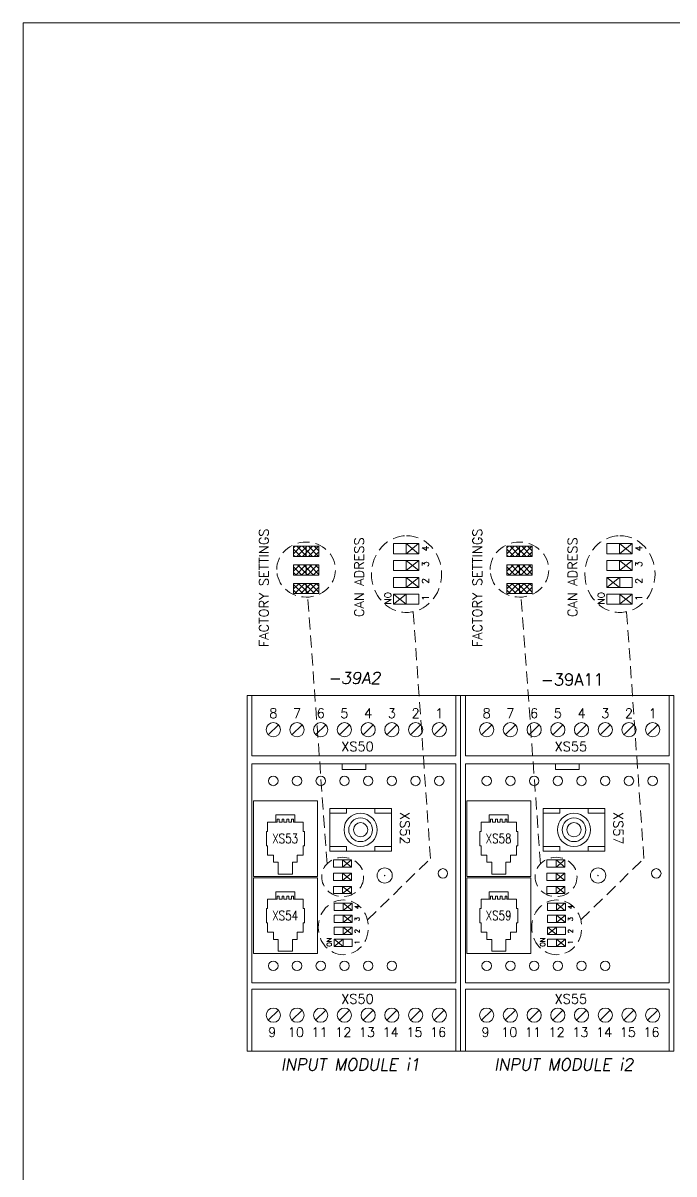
# Model space of a CAD drawing. Extents: x -2993 to 3661, y -4147 to -1441.
# Drawn here: x 1775.9 to 1913.2, y -3467.9 to -3225.1 of the extents above; entities that cross this region are included whole.
import ezdxf
from ezdxf.enums import TextEntityAlignment as Align

# ---------------------------------------------------------------- set-up
doc = ezdxf.new("R2010")
doc.units = 0
doc.header["$LTSCALE"] = 0.1
doc.header["$MEASUREMENT"] = 0
doc.linetypes.add('DASHED', pattern=[19.05, 12.7, -6.35])
doc.layers.get('0').update_dxf_attribs({"linetype": 'CONTINUOUS'})
doc.layers.add('DIM', color=5, linetype='CONTINUOUS')
doc.styles.get("Standard").update_dxf_attribs({"font": 'simplex.shx'})

msp = doc.modelspace()

# ---------------------------------------------------------------- linework, layer by layer
at = {"linetype": 'Continuous', "lineweight": 13}
for p, q in [((1832.99, -3335.48), (1838.32, -3335.48)), ((1832.99, -3337.62), (1832.99, -3335.48)), ((1835.62, -3337.62), (1835.62, -3335.48)), ((1838.32, -3335.48), (1838.32, -3337.62)), ((1854.06, -3334.91), (1859.4, -3334.91)), ((1854.06, -3337.05), (1854.06, -3334.91)), ((1856.7, -3337.05), (1856.7, -3334.91)), ((1859.4, -3334.91), (1859.4, -3337.05)), ((1877.99, -3335.48), (1883.32, -3335.48)), ((1877.99, -3337.62), (1877.99, -3335.48)), ((1880.62, -3337.62), (1880.62, -3335.48)), ((1883.32, -3335.48), (1883.32, -3337.62)), ((1899.06, -3334.91), (1904.4, -3334.91)), ((1899.06, -3337.05), (1899.06, -3334.91)), ((1901.7, -3337.05), (1901.7, -3334.91)), ((1904.4, -3334.91), (1904.4, -3337.05)), ((1838.32, -3337.62), (1832.99, -3337.62)), ((1859.4, -3337.05), (1854.06, -3337.05)), ((1883.32, -3337.62), (1877.99, -3337.62)), ((1904.4, -3337.05), (1899.06, -3337.05)), ((1832.99, -3339.4), (1838.32, -3339.4)), ((1832.99, -3341.53), (1832.99, -3339.4)), ((1835.62, -3341.53), (1835.62, -3339.4)), ((1838.32, -3339.4), (1838.32, -3341.53)), ((1854.06, -3338.47), (1859.4, -3338.47)), ((1854.06, -3340.6), (1854.06, -3338.47)), ((1856.7, -3340.6), (1856.7, -3338.47)), ((1859.4, -3338.47), (1859.4, -3340.6)), ((1877.99, -3339.4), (1883.32, -3339.4)), ((1877.99, -3341.53), (1877.99, -3339.4)), ((1880.62, -3341.53), (1880.62, -3339.4)), ((1883.32, -3339.4), (1883.32, -3341.53)), ((1899.06, -3338.47), (1904.4, -3338.47)), ((1899.06, -3340.6), (1899.06, -3338.47)), ((1901.7, -3340.6), (1901.7, -3338.47)), ((1904.4, -3338.47), (1904.4, -3340.6)), ((1838.32, -3341.53), (1832.99, -3341.53)), ((1859.4, -3340.6), (1854.06, -3340.6)), ((1859.4, -3342.02), (1854.06, -3342.02)), ((1854.06, -3342.02), (1854.06, -3344.16)), ((1856.76, -3344.16), (1856.76, -3342.02)), ((1859.4, -3344.16), (1859.4, -3342.02)), ((1883.32, -3341.53), (1877.99, -3341.53)), ((1904.4, -3340.6), (1899.06, -3340.6)), ((1904.4, -3342.02), (1899.06, -3342.02)), ((1899.06, -3342.02), (1899.06, -3344.16)), ((1901.76, -3344.16), (1901.76, -3342.02)), ((1904.4, -3344.16), (1904.4, -3342.02)), ((1832.99, -3343.31), (1838.32, -3343.31)), ((1832.99, -3345.44), (1832.99, -3343.31)), ((1835.62, -3345.44), (1835.62, -3343.31)), ((1838.32, -3343.31), (1838.32, -3345.44)), ((1854.06, -3344.16), (1859.4, -3344.16)), ((1877.99, -3343.31), (1883.32, -3343.31)), ((1877.99, -3345.44), (1877.99, -3343.31)), ((1880.62, -3345.44), (1880.62, -3343.31)), ((1883.32, -3343.31), (1883.32, -3345.44)), ((1899.06, -3344.16), (1904.4, -3344.16)), ((1838.32, -3345.44), (1832.99, -3345.44)), ((1859.4, -3345.58), (1854.06, -3345.58)), ((1854.06, -3345.58), (1854.06, -3347.71)), ((1856.76, -3347.71), (1856.76, -3345.58)), ((1859.4, -3347.71), (1859.4, -3345.58)), ((1883.32, -3345.44), (1877.99, -3345.44)), ((1904.4, -3345.58), (1899.06, -3345.58)), ((1899.06, -3345.58), (1899.06, -3347.71)), ((1901.76, -3347.71), (1901.76, -3345.58)), ((1904.4, -3347.71), (1904.4, -3345.58)), ((1854.06, -3347.71), (1859.4, -3347.71)), ((1899.06, -3347.71), (1904.4, -3347.71)), ((1829.53, -3393.05), (1829.94, -3393.05)), ((1829.53, -3393.63), (1829.53, -3393.05)), ((1829.94, -3393.05), (1829.94, -3393.63)), ((1829.94, -3393.63), (1830.55, -3393.63)), ((1830.55, -3393.05), (1830.96, -3393.05)), ((1830.55, -3393.63), (1830.55, -3393.05)), ((1830.96, -3393.05), (1830.96, -3393.63)), ((1830.96, -3393.63), (1831.57, -3393.63)), ((1831.57, -3393.63), (1831.57, -3393.05)), ((1831.57, -3393.05), (1831.97, -3393.05)), ((1831.97, -3393.05), (1831.97, -3393.63)), ((1831.97, -3393.63), (1832.58, -3393.63)), ((1832.58, -3393.05), (1832.99, -3393.05)), ((1832.58, -3393.63), (1832.58, -3393.05)), ((1832.99, -3393.05), (1832.99, -3393.63)), ((1874.53, -3393.05), (1874.94, -3393.05)), ((1874.53, -3393.63), (1874.53, -3393.05)), ((1874.94, -3393.05), (1874.94, -3393.63)), ((1874.94, -3393.63), (1875.55, -3393.63)), ((1875.55, -3393.05), (1875.96, -3393.05)), ((1875.55, -3393.63), (1875.55, -3393.05)), ((1875.96, -3393.05), (1875.96, -3393.63)), ((1875.96, -3393.63), (1876.57, -3393.63)), ((1876.57, -3393.63), (1876.57, -3393.05)), ((1876.57, -3393.05), (1876.97, -3393.05)), ((1876.97, -3393.05), (1876.97, -3393.63)), ((1876.97, -3393.63), (1877.58, -3393.63)), ((1877.58, -3393.05), (1877.99, -3393.05)), ((1877.58, -3393.63), (1877.58, -3393.05)), ((1877.99, -3393.05), (1877.99, -3393.63)), ((1841.41, -3403.13), (1841.41, -3401.61)), ((1841.41, -3401.61), (1845.22, -3401.61)), ((1845.22, -3403.13), (1841.41, -3403.13)), ((1843.33, -3401.61), (1843.33, -3403.13)), ((1845.22, -3401.61), (1845.22, -3403.13)), ((1886.41, -3403.13), (1886.41, -3401.61)), ((1886.41, -3401.61), (1890.22, -3401.61)), ((1890.22, -3403.13), (1886.41, -3403.13)), ((1888.33, -3401.61), (1888.33, -3403.13)), ((1890.22, -3401.61), (1890.22, -3403.13)), ((1841.41, -3405.93), (1841.41, -3404.4)), ((1841.41, -3404.4), (1845.22, -3404.4)), ((1843.33, -3404.4), (1843.33, -3405.93)), ((1845.22, -3404.4), (1845.22, -3405.93)), ((1886.41, -3405.93), (1886.41, -3404.4)), ((1886.41, -3404.4), (1890.22, -3404.4)), ((1888.33, -3404.4), (1888.33, -3405.93)), ((1890.22, -3404.4), (1890.22, -3405.93)), ((1845.22, -3405.93), (1841.41, -3405.93)), ((1841.41, -3408.72), (1841.41, -3407.2)), ((1841.41, -3407.2), (1845.22, -3407.2)), ((1843.33, -3407.2), (1843.33, -3408.72)), ((1845.22, -3407.2), (1845.22, -3408.72)), ((1890.22, -3405.93), (1886.41, -3405.93)), ((1886.41, -3408.72), (1886.41, -3407.2)), ((1886.41, -3407.2), (1890.22, -3407.2)), ((1888.33, -3407.2), (1888.33, -3408.72)), ((1890.22, -3407.2), (1890.22, -3408.72)), ((1829.53, -3409.88), (1829.53, -3409.3)), ((1829.53, -3409.3), (1829.94, -3409.3)), ((1829.94, -3409.3), (1829.94, -3409.88)), ((1829.94, -3409.88), (1830.55, -3409.88)), ((1830.55, -3409.3), (1830.96, -3409.3)), ((1830.55, -3409.88), (1830.55, -3409.3)), ((1830.96, -3409.3), (1830.96, -3409.88)), ((1830.96, -3409.88), (1831.57, -3409.88)), ((1831.57, -3409.88), (1831.57, -3409.3)), ((1831.57, -3409.3), (1831.97, -3409.3)), ((1831.97, -3409.3), (1831.97, -3409.88)), ((1831.97, -3409.88), (1832.58, -3409.88)), ((1832.58, -3409.88), (1832.58, -3409.3)), ((1832.58, -3409.3), (1832.99, -3409.3)), ((1832.99, -3409.3), (1832.99, -3409.88)), ((1845.22, -3408.72), (1841.41, -3408.72)), ((1874.53, -3409.88), (1874.53, -3409.3)), ((1874.53, -3409.3), (1874.94, -3409.3)), ((1874.94, -3409.3), (1874.94, -3409.88)), ((1874.94, -3409.88), (1875.55, -3409.88)), ((1875.55, -3409.3), (1875.96, -3409.3)), ((1875.55, -3409.88), (1875.55, -3409.3)), ((1875.96, -3409.3), (1875.96, -3409.88)), ((1875.96, -3409.88), (1876.57, -3409.88)), ((1876.57, -3409.88), (1876.57, -3409.3)), ((1876.57, -3409.3), (1876.97, -3409.3)), ((1876.97, -3409.3), (1876.97, -3409.88)), ((1876.97, -3409.88), (1877.58, -3409.88)), ((1877.58, -3409.88), (1877.58, -3409.3)), ((1877.58, -3409.3), (1877.99, -3409.3)), ((1877.99, -3409.3), (1877.99, -3409.88)), ((1890.22, -3408.72), (1886.41, -3408.72)), ((1841.53, -3410.75), (1841.53, -3412.28)), ((1845.34, -3410.75), (1841.53, -3410.75)), ((1841.53, -3412.28), (1845.34, -3412.28)), ((1843.44, -3410.75), (1843.44, -3412.28)), ((1845.34, -3412.28), (1845.34, -3410.75)), ((1886.53, -3410.75), (1886.53, -3412.28)), ((1890.34, -3410.75), (1886.53, -3410.75)), ((1886.53, -3412.28), (1890.34, -3412.28)), ((1888.44, -3410.75), (1888.44, -3412.28)), ((1890.34, -3412.28), (1890.34, -3410.75)), ((1845.34, -3413.29), (1841.53, -3413.29)), ((1841.53, -3413.29), (1841.53, -3414.82)), ((1841.53, -3414.82), (1845.34, -3414.82)), ((1843.44, -3413.29), (1843.44, -3414.82)), ((1845.34, -3414.82), (1845.34, -3413.29)), ((1890.34, -3413.29), (1886.53, -3413.29)), ((1886.53, -3413.29), (1886.53, -3414.82)), ((1886.53, -3414.82), (1890.34, -3414.82)), ((1888.44, -3413.29), (1888.44, -3414.82)), ((1890.34, -3414.82), (1890.34, -3413.29)), ((1841.53, -3417.36), (1841.53, -3415.83)), ((1841.53, -3415.83), (1845.34, -3415.83)), ((1845.34, -3417.36), (1841.53, -3417.36)), ((1843.44, -3415.83), (1843.44, -3417.36)), ((1845.34, -3415.83), (1845.34, -3417.36)), ((1886.53, -3417.36), (1886.53, -3415.83)), ((1886.53, -3415.83), (1890.34, -3415.83)), ((1890.34, -3417.36), (1886.53, -3417.36)), ((1888.44, -3415.83), (1888.44, -3417.36)), ((1890.34, -3415.83), (1890.34, -3417.36)), ((1841.53, -3418.37), (1845.34, -3418.37)), ((1841.53, -3419.9), (1841.53, -3418.37)), ((1845.34, -3419.9), (1841.53, -3419.9)), ((1843.44, -3418.37), (1843.44, -3419.9)), ((1845.34, -3418.37), (1845.34, -3419.9)), ((1886.53, -3418.37), (1890.34, -3418.37)), ((1886.53, -3419.9), (1886.53, -3418.37)), ((1890.34, -3419.9), (1886.53, -3419.9)), ((1888.44, -3418.37), (1888.44, -3419.9)), ((1890.34, -3418.37), (1890.34, -3419.9))]:
    msp.add_line(p, q, dxfattribs=at)
at = {"lineweight": 13}
for p, q in [((1832.99, -3335.79), (1833.3, -3335.48)), ((1832.99, -3337.03), (1834.53, -3335.48)), ((1835.62, -3337.47), (1833.64, -3335.48)), ((1835.62, -3336.23), (1834.88, -3335.48)), ((1835.62, -3335.63), (1835.77, -3335.48)), ((1835.62, -3336.87), (1837.01, -3335.48)), ((1836.11, -3337.62), (1838.25, -3335.48)), ((1838.25, -3337.62), (1836.11, -3335.48)), ((1838.32, -3336.46), (1837.35, -3335.48)), ((1877.99, -3335.79), (1878.3, -3335.48)), ((1877.99, -3337.03), (1879.53, -3335.48)), ((1880.62, -3337.47), (1878.64, -3335.48)), ((1880.62, -3336.23), (1879.88, -3335.48)), ((1880.62, -3335.63), (1880.77, -3335.48)), ((1880.62, -3336.87), (1882.01, -3335.48)), ((1881.11, -3337.62), (1883.25, -3335.48)), ((1883.25, -3337.62), (1881.11, -3335.48)), ((1883.32, -3336.46), (1882.35, -3335.48)), ((1834.53, -3337.62), (1832.99, -3336.07)), ((1833.3, -3337.62), (1832.99, -3337.31)), ((1833.64, -3337.62), (1835.62, -3335.63)), ((1834.87, -3337.62), (1835.62, -3336.87)), ((1837.01, -3337.62), (1835.62, -3336.23)), ((1835.77, -3337.62), (1835.62, -3337.47)), ((1837.35, -3337.62), (1838.32, -3336.64)), ((1879.53, -3337.62), (1877.99, -3336.07)), ((1878.3, -3337.62), (1877.99, -3337.31)), ((1878.64, -3337.62), (1880.62, -3335.63)), ((1879.87, -3337.62), (1880.62, -3336.87)), ((1882.01, -3337.62), (1880.62, -3336.23)), ((1880.77, -3337.62), (1880.62, -3337.47)), ((1882.35, -3337.62), (1883.32, -3336.64)), ((1832.99, -3339.5), (1833.1, -3339.4)), ((1832.99, -3340.74), (1834.33, -3339.4)), ((1834.73, -3341.53), (1832.99, -3339.78)), ((1833.44, -3341.53), (1835.57, -3339.4)), ((1835.62, -3341.18), (1833.84, -3339.4)), ((1835.62, -3339.94), (1835.08, -3339.4)), ((1835.62, -3340.58), (1836.81, -3339.4)), ((1837.21, -3341.53), (1835.62, -3339.94)), ((1835.91, -3341.53), (1838.05, -3339.4)), ((1838.32, -3341.41), (1836.31, -3339.4)), ((1838.32, -3340.17), (1837.55, -3339.4)), ((1877.99, -3339.5), (1878.1, -3339.4)), ((1877.99, -3340.74), (1879.33, -3339.4)), ((1879.73, -3341.53), (1877.99, -3339.78)), ((1878.44, -3341.53), (1880.57, -3339.4)), ((1880.62, -3341.18), (1878.84, -3339.4)), ((1880.62, -3339.94), (1880.08, -3339.4)), ((1880.62, -3340.58), (1881.81, -3339.4)), ((1882.21, -3341.53), (1880.62, -3339.94)), ((1880.91, -3341.53), (1883.05, -3339.4)), ((1883.32, -3341.41), (1881.31, -3339.4)), ((1883.32, -3340.17), (1882.55, -3339.4)), ((1833.5, -3341.53), (1832.99, -3341.02)), ((1834.67, -3341.53), (1835.62, -3340.58)), ((1835.97, -3341.53), (1835.62, -3341.18)), ((1837.15, -3341.53), (1838.32, -3340.35)), ((1878.5, -3341.53), (1877.99, -3341.02)), ((1879.67, -3341.53), (1880.62, -3340.58)), ((1880.97, -3341.53), (1880.62, -3341.18)), ((1882.15, -3341.53), (1883.32, -3340.35)), ((1832.99, -3344.45), (1834.13, -3343.31)), ((1834.93, -3345.44), (1832.99, -3343.5)), ((1833.7, -3345.44), (1832.99, -3344.73)), ((1833.24, -3345.44), (1835.37, -3343.31)), ((1835.62, -3344.89), (1834.04, -3343.31)), ((1834.48, -3345.44), (1835.62, -3344.29)), ((1835.62, -3343.66), (1835.27, -3343.31)), ((1835.62, -3344.29), (1836.61, -3343.31)), ((1837.41, -3345.44), (1835.62, -3343.66)), ((1836.17, -3345.44), (1835.62, -3344.89)), ((1835.71, -3345.44), (1837.85, -3343.31)), ((1838.32, -3345.12), (1836.51, -3343.31)), ((1836.95, -3345.44), (1838.32, -3344.07)), ((1838.32, -3343.88), (1837.75, -3343.31)), ((1877.99, -3344.45), (1879.13, -3343.31)), ((1879.93, -3345.44), (1877.99, -3343.5)), ((1878.7, -3345.44), (1877.99, -3344.73)), ((1878.24, -3345.44), (1880.37, -3343.31)), ((1880.62, -3344.89), (1879.04, -3343.31)), ((1879.48, -3345.44), (1880.62, -3344.29)), ((1880.62, -3343.66), (1880.27, -3343.31)), ((1880.62, -3344.29), (1881.61, -3343.31)), ((1882.41, -3345.44), (1880.62, -3343.66)), ((1881.17, -3345.44), (1880.62, -3344.89)), ((1880.71, -3345.44), (1882.85, -3343.31)), ((1883.32, -3345.12), (1881.51, -3343.31)), ((1881.95, -3345.44), (1883.32, -3344.07)), ((1883.32, -3343.88), (1882.75, -3343.31)), ((1838.19, -3345.44), (1838.32, -3345.3)), ((1883.19, -3345.44), (1883.32, -3345.3)), ((1868.21, -3366.96), (1823.21, -3366.96)), ((1868.21, -3366.96), (1823.21, -3366.96)), ((1823.21, -3366.96), (1823.21, -3441.96)), ((1823.21, -3366.96), (1823.21, -3441.96)), ((1823.21, -3366.96), (1823.21, -3441.96)), ((1823.21, -3366.96), (1823.21, -3441.96)), ((1823.21, -3366.96), (1823.21, -3441.96)), ((1823.21, -3366.96), (1823.21, -3441.96)), ((1823.21, -3366.96), (1823.21, -3441.96)), ((1824.21, -3379.66), (1824.21, -3366.96)), ((1867.21, -3379.66), (1867.21, -3366.96)), ((1868.21, -3366.96), (1868.21, -3441.96)), ((1868.21, -3366.96), (1868.21, -3441.96)), ((1868.21, -3366.96), (1868.21, -3441.96)), ((1868.21, -3366.96), (1868.21, -3441.96)), ((1868.21, -3366.96), (1868.21, -3441.96)), ((1868.21, -3366.96), (1868.21, -3441.96)), ((1868.21, -3366.96), (1868.21, -3441.96)), ((1868.21, -3366.96), (1868.21, -3441.96)), ((1913.21, -3366.96), (1868.21, -3366.96)), ((1913.21, -3366.96), (1868.21, -3366.96)), ((1868.21, -3366.96), (1868.21, -3441.96)), ((1868.21, -3366.96), (1868.21, -3441.96)), ((1868.21, -3366.96), (1868.21, -3441.96)), ((1868.21, -3366.96), (1868.21, -3441.96)), ((1868.21, -3366.96), (1868.21, -3441.96)), ((1868.21, -3366.96), (1868.21, -3441.96)), ((1868.21, -3366.96), (1868.21, -3441.96)), ((1869.21, -3379.66), (1869.21, -3366.96)), ((1912.21, -3379.66), (1912.21, -3366.96)), ((1913.21, -3366.96), (1913.21, -3441.96)), ((1829.77, -3373.1), (1827.64, -3375.22)), ((1834.77, -3373.1), (1832.64, -3375.22)), ((1839.77, -3373.1), (1837.64, -3375.22)), ((1844.77, -3373.1), (1842.64, -3375.22)), ((1849.77, -3373.1), (1847.64, -3375.22)), ((1854.77, -3373.1), (1852.64, -3375.22)), ((1859.77, -3373.1), (1857.64, -3375.22)), ((1864.77, -3373.1), (1862.64, -3375.22)), ((1874.77, -3373.1), (1872.64, -3375.22)), ((1879.77, -3373.1), (1877.64, -3375.22)), ((1884.77, -3373.1), (1882.64, -3375.22)), ((1889.77, -3373.1), (1887.64, -3375.22)), ((1894.77, -3373.1), (1892.64, -3375.22)), ((1899.77, -3373.1), (1897.64, -3375.22)), ((1904.77, -3373.1), (1902.64, -3375.22)), ((1909.77, -3373.1), (1907.64, -3375.22)), ((1823.21, -3379.21), (1823.21, -3429.71)), ((1867.21, -3379.66), (1824.21, -3379.66)), ((1867.21, -3381.36), (1824.21, -3381.36)), ((1824.21, -3427.56), (1824.21, -3381.36)), ((1843.21, -3381.36), (1843.21, -3382.56)), ((1848.21, -3381.36), (1848.21, -3382.56)), ((1867.21, -3427.56), (1867.21, -3381.36)), ((1868.21, -3379.21), (1868.21, -3429.71)), ((1912.21, -3379.66), (1869.21, -3379.66)), ((1912.21, -3381.36), (1869.21, -3381.36)), ((1869.21, -3427.56), (1869.21, -3381.36)), ((1888.21, -3381.36), (1888.21, -3382.56)), ((1893.21, -3381.36), (1893.21, -3382.56)), ((1912.21, -3427.56), (1912.21, -3381.36)), ((1823.21, -3382.56), (1823.21, -3426.36)), ((1848.21, -3382.56), (1843.21, -3382.56)), ((1893.21, -3382.56), (1888.21, -3382.56)), ((1824.51, -3389.13), (1838.01, -3389.13)), ((1824.51, -3389.13), (1824.51, -3405.13)), ((1838.01, -3389.13), (1838.01, -3405.13)), ((1853.62, -3390.76), (1840.62, -3390.76)), ((1840.62, -3390.76), (1840.62, -3399.76)), ((1844.12, -3391.76), (1844.12, -3390.76)), ((1850.12, -3391.76), (1850.12, -3390.76)), ((1853.62, -3390.76), (1853.62, -3399.76)), ((1869.51, -3389.13), (1883.01, -3389.13)), ((1869.51, -3389.13), (1869.51, -3405.13)), ((1883.01, -3389.13), (1883.01, -3405.13)), ((1898.62, -3390.76), (1885.62, -3390.76)), ((1885.62, -3390.76), (1885.62, -3399.76)), ((1889.12, -3391.76), (1889.12, -3390.76)), ((1895.12, -3391.76), (1895.12, -3390.76)), ((1898.62, -3390.76), (1898.62, -3399.76)), ((1827.51, -3393.63), (1829.26, -3393.63)), ((1827.51, -3393.63), (1827.51, -3395.63)), ((1829.26, -3392.13), (1833.26, -3392.13)), ((1829.26, -3392.13), (1829.26, -3393.63)), ((1829.53, -3393.63), (1829.26, -3393.63)), ((1832.99, -3393.63), (1833.26, -3393.63)), ((1833.26, -3392.13), (1833.26, -3393.63)), ((1833.26, -3393.63), (1835.01, -3393.63)), ((1835.01, -3393.63), (1835.01, -3395.63)), ((1844.12, -3391.76), (1840.62, -3391.76)), ((1853.62, -3391.76), (1850.12, -3391.76)), ((1872.51, -3393.63), (1874.26, -3393.63)), ((1872.51, -3393.63), (1872.51, -3395.63)), ((1874.26, -3392.13), (1878.26, -3392.13)), ((1874.26, -3392.13), (1874.26, -3393.63)), ((1874.53, -3393.63), (1874.26, -3393.63)), ((1877.99, -3393.63), (1878.26, -3393.63)), ((1878.26, -3392.13), (1878.26, -3393.63)), ((1878.26, -3393.63), (1880.01, -3393.63)), ((1880.01, -3393.63), (1880.01, -3395.63)), ((1889.12, -3391.76), (1885.62, -3391.76)), ((1898.62, -3391.76), (1895.12, -3391.76)), ((1827.26, -3395.63), (1827.51, -3395.63)), ((1827.26, -3395.63), (1827.26, -3398.63)), ((1835.01, -3395.63), (1835.26, -3395.63)), ((1835.26, -3395.63), (1835.26, -3398.63)), ((1872.26, -3395.63), (1872.51, -3395.63)), ((1872.26, -3395.63), (1872.26, -3398.63)), ((1880.01, -3395.63), (1880.26, -3395.63)), ((1880.26, -3395.63), (1880.26, -3398.63)), ((1827.26, -3398.63), (1827.51, -3398.63)), ((1827.51, -3398.63), (1827.51, -3400.63)), ((1827.51, -3400.63), (1828.76, -3400.63)), ((1828.76, -3400.63), (1828.76, -3402.13)), ((1833.76, -3400.63), (1833.76, -3402.13)), ((1833.76, -3400.63), (1835.01, -3400.63)), ((1835.01, -3398.63), (1835.26, -3398.63)), ((1835.01, -3398.63), (1835.01, -3400.63)), ((1844.12, -3398.76), (1840.62, -3398.76)), ((1853.62, -3399.76), (1840.62, -3399.76)), ((1844.12, -3399.76), (1844.12, -3398.76)), ((1853.62, -3398.76), (1850.12, -3398.76)), ((1850.12, -3399.76), (1850.12, -3398.76)), ((1872.26, -3398.63), (1872.51, -3398.63)), ((1872.51, -3398.63), (1872.51, -3400.63)), ((1872.51, -3400.63), (1873.76, -3400.63)), ((1873.76, -3400.63), (1873.76, -3402.13)), ((1878.76, -3400.63), (1878.76, -3402.13)), ((1878.76, -3400.63), (1880.01, -3400.63)), ((1880.01, -3398.63), (1880.26, -3398.63)), ((1880.01, -3398.63), (1880.01, -3400.63)), ((1889.12, -3398.76), (1885.62, -3398.76)), ((1898.62, -3399.76), (1885.62, -3399.76)), ((1889.12, -3399.76), (1889.12, -3398.76)), ((1898.62, -3398.76), (1895.12, -3398.76)), ((1895.12, -3399.76), (1895.12, -3398.76)), ((1828.76, -3402.13), (1829.76, -3402.13)), ((1829.76, -3402.13), (1829.76, -3404.63)), ((1832.76, -3402.13), (1832.76, -3404.63)), ((1832.76, -3402.13), (1833.76, -3402.13)), ((1873.76, -3402.13), (1874.76, -3402.13)), ((1874.76, -3402.13), (1874.76, -3404.63)), ((1877.76, -3402.13), (1877.76, -3404.63)), ((1877.76, -3402.13), (1878.76, -3402.13)), ((1824.51, -3405.13), (1838.01, -3405.13)), ((1824.51, -3405.38), (1824.51, -3421.38)), ((1824.51, -3405.38), (1838.01, -3405.38)), ((1829.76, -3404.63), (1832.76, -3404.63)), ((1838.01, -3405.38), (1838.01, -3421.38)), ((1869.51, -3405.13), (1883.01, -3405.13)), ((1869.51, -3405.38), (1869.51, -3421.38)), ((1869.51, -3405.38), (1883.01, -3405.38)), ((1874.76, -3404.63), (1877.76, -3404.63)), ((1883.01, -3405.38), (1883.01, -3421.38)), ((1827.51, -3409.88), (1827.51, -3411.88)), ((1827.51, -3409.88), (1829.26, -3409.88)), ((1829.26, -3408.38), (1833.26, -3408.38)), ((1829.26, -3408.38), (1829.26, -3409.88)), ((1829.53, -3409.88), (1829.26, -3409.88)), ((1832.99, -3409.88), (1833.26, -3409.88)), ((1833.26, -3408.38), (1833.26, -3409.88)), ((1833.26, -3409.88), (1835.01, -3409.88)), ((1835.01, -3409.88), (1835.01, -3411.88)), ((1872.51, -3409.88), (1872.51, -3411.88)), ((1872.51, -3409.88), (1874.26, -3409.88)), ((1874.26, -3408.38), (1878.26, -3408.38)), ((1874.26, -3408.38), (1874.26, -3409.88)), ((1874.53, -3409.88), (1874.26, -3409.88)), ((1877.99, -3409.88), (1878.26, -3409.88)), ((1878.26, -3408.38), (1878.26, -3409.88)), ((1878.26, -3409.88), (1880.01, -3409.88)), ((1880.01, -3409.88), (1880.01, -3411.88)), ((1827.26, -3411.88), (1827.26, -3414.88)), ((1827.26, -3411.88), (1827.51, -3411.88)), ((1835.01, -3411.88), (1835.26, -3411.88)), ((1835.26, -3411.88), (1835.26, -3414.88)), ((1872.26, -3411.88), (1872.26, -3414.88)), ((1872.26, -3411.88), (1872.51, -3411.88)), ((1880.01, -3411.88), (1880.26, -3411.88)), ((1880.26, -3411.88), (1880.26, -3414.88)), ((1827.26, -3414.88), (1827.51, -3414.88)), ((1827.51, -3414.88), (1827.51, -3416.88)), ((1835.01, -3414.88), (1835.01, -3416.88)), ((1835.01, -3414.88), (1835.26, -3414.88)), ((1872.26, -3414.88), (1872.51, -3414.88)), ((1872.51, -3414.88), (1872.51, -3416.88)), ((1880.01, -3414.88), (1880.01, -3416.88)), ((1880.01, -3414.88), (1880.26, -3414.88)), ((1827.51, -3416.88), (1828.76, -3416.88)), ((1828.76, -3416.88), (1828.76, -3418.38)), ((1833.76, -3416.88), (1833.76, -3418.38)), ((1833.76, -3416.88), (1835.01, -3416.88)), ((1872.51, -3416.88), (1873.76, -3416.88)), ((1873.76, -3416.88), (1873.76, -3418.38)), ((1878.76, -3416.88), (1878.76, -3418.38)), ((1878.76, -3416.88), (1880.01, -3416.88)), ((1828.76, -3418.38), (1829.76, -3418.38)), ((1829.76, -3418.38), (1829.76, -3420.88)), ((1832.76, -3418.38), (1832.76, -3420.88)), ((1832.76, -3418.38), (1833.76, -3418.38)), ((1873.76, -3418.38), (1874.76, -3418.38)), ((1874.76, -3418.38), (1874.76, -3420.88)), ((1877.76, -3418.38), (1877.76, -3420.88)), ((1877.76, -3418.38), (1878.76, -3418.38)), ((1824.51, -3421.38), (1838.01, -3421.38)), ((1829.76, -3420.88), (1832.76, -3420.88)), ((1869.51, -3421.38), (1883.01, -3421.38)), ((1874.76, -3420.88), (1877.76, -3420.88)), ((1867.21, -3427.56), (1824.21, -3427.56)), ((1912.21, -3427.56), (1869.21, -3427.56)), ((1867.21, -3428.86), (1824.21, -3428.86)), ((1824.21, -3428.86), (1824.21, -3441.96)), ((1867.21, -3428.86), (1867.21, -3441.96)), ((1912.21, -3428.86), (1869.21, -3428.86)), ((1869.21, -3428.86), (1869.21, -3441.96)), ((1912.21, -3428.86), (1912.21, -3441.96)), ((1829.77, -3433.3), (1827.64, -3435.42)), ((1834.77, -3433.3), (1832.64, -3435.42)), ((1839.77, -3433.3), (1837.64, -3435.42)), ((1844.77, -3433.3), (1842.64, -3435.42)), ((1849.77, -3433.3), (1847.64, -3435.42)), ((1854.77, -3433.3), (1852.64, -3435.42)), ((1859.77, -3433.3), (1857.64, -3435.42)), ((1864.77, -3433.3), (1862.64, -3435.42)), ((1874.77, -3433.3), (1872.64, -3435.42)), ((1879.77, -3433.3), (1877.64, -3435.42)), ((1884.77, -3433.3), (1882.64, -3435.42)), ((1889.77, -3433.3), (1887.64, -3435.42)), ((1894.77, -3433.3), (1892.64, -3435.42)), ((1899.77, -3433.3), (1897.64, -3435.42)), ((1904.77, -3433.3), (1902.64, -3435.42)), ((1909.77, -3433.3), (1907.64, -3435.42)), ((1868.21, -3441.96), (1823.21, -3441.96)), ((1868.21, -3441.96), (1867.21, -3441.96)), ((1913.21, -3441.96), (1868.21, -3441.96)), ((1913.21, -3441.96), (1912.21, -3441.96))]:
    msp.add_line(p, q, dxfattribs=at)
at = {"color": 7, "lineweight": 13}
for p, q in [((1859.36, -3334.91), (1856.7, -3337.05)), ((1856.7, -3334.91), (1859.36, -3337.05)), ((1904.4, -3334.91), (1901.73, -3337.05)), ((1901.73, -3334.91), (1904.4, -3337.05)), ((1859.4, -3338.47), (1856.73, -3340.6)), ((1856.73, -3338.47), (1859.4, -3340.6)), ((1904.4, -3338.47), (1901.73, -3340.6)), ((1901.73, -3338.47), (1904.4, -3340.6)), ((1859.43, -3342.02), (1856.76, -3344.16)), ((1856.76, -3342.02), (1859.43, -3344.16)), ((1901.73, -3342.02), (1899.06, -3344.16)), ((1899.06, -3342.02), (1901.73, -3344.16)), ((1856.73, -3345.58), (1854.06, -3347.71)), ((1854.06, -3347.71), (1854.06, -3345.58)), ((1854.06, -3345.58), (1856.73, -3347.71)), ((1904.4, -3345.58), (1901.73, -3347.71)), ((1901.73, -3345.58), (1904.4, -3347.71)), ((1843.33, -3401.61), (1845.22, -3403.13)), ((1845.22, -3401.61), (1843.33, -3403.13)), ((1845.22, -3403.13), (1845.22, -3401.61)), ((1888.33, -3401.61), (1890.22, -3403.13)), ((1890.22, -3401.61), (1888.33, -3403.13)), ((1843.31, -3404.4), (1845.19, -3405.93)), ((1845.19, -3404.4), (1843.31, -3405.93)), ((1888.31, -3404.4), (1890.19, -3405.93)), ((1890.19, -3404.4), (1888.31, -3405.93)), ((1843.31, -3407.2), (1845.19, -3408.72)), ((1845.19, -3407.2), (1843.31, -3408.72)), ((1888.33, -3407.2), (1890.22, -3408.72)), ((1890.22, -3407.2), (1888.33, -3408.72)), ((1843.44, -3410.75), (1845.32, -3412.28)), ((1845.32, -3410.75), (1843.44, -3412.28)), ((1888.33, -3410.75), (1890.22, -3412.28)), ((1890.22, -3410.75), (1888.33, -3412.28)), ((1843.44, -3413.29), (1845.32, -3414.82)), ((1845.32, -3413.29), (1843.44, -3414.82)), ((1888.44, -3413.29), (1890.32, -3414.82)), ((1890.32, -3413.29), (1888.44, -3414.82)), ((1843.44, -3415.83), (1845.32, -3417.36)), ((1845.32, -3415.83), (1843.44, -3417.36)), ((1886.53, -3415.83), (1888.41, -3417.36)), ((1888.41, -3415.83), (1886.53, -3417.36)), ((1841.53, -3418.37), (1843.41, -3419.9)), ((1843.41, -3418.37), (1841.53, -3419.9)), ((1888.44, -3418.37), (1890.32, -3419.9)), ((1890.32, -3418.37), (1888.44, -3419.9))]:
    msp.add_line(p, q, dxfattribs=at)
at = {"linetype": 'DASHED', "lineweight": 13, "ltscale": 2}
for p, q in [((1840.06, -3402.42), (1835.96, -3346.2)), ((1885.06, -3402.42), (1880.96, -3346.2)), ((1861.86, -3401.31), (1858.22, -3349.27)), ((1906.86, -3401.31), (1903.22, -3349.27)), ((1848.57, -3414.27), (1861.86, -3401.31)), ((1893.57, -3414.27), (1906.86, -3401.31))]:
    msp.add_line(p, q, dxfattribs=at)
at = {"lineweight": 13}
for centre, radius in [((1828.71, -3374.16), 1.5), ((1833.71, -3374.16), 1.5), ((1838.71, -3374.16), 1.5), ((1843.71, -3374.16), 1.5), ((1848.71, -3374.16), 1.5), ((1853.71, -3374.16), 1.5), ((1858.71, -3374.16), 1.5), ((1863.71, -3374.16), 1.5), ((1873.71, -3374.16), 1.5), ((1878.71, -3374.16), 1.5), ((1883.71, -3374.16), 1.5), ((1888.71, -3374.16), 1.5), ((1893.71, -3374.16), 1.5), ((1898.71, -3374.16), 1.5), ((1903.71, -3374.16), 1.5), ((1908.71, -3374.16), 1.5), ((1828.71, -3384.96), 1), ((1833.71, -3384.96), 1), ((1838.71, -3384.96), 1), ((1843.71, -3384.96), 1), ((1848.71, -3384.96), 1), ((1853.71, -3384.96), 1), ((1858.71, -3384.96), 1), ((1863.71, -3384.96), 1), ((1873.71, -3384.96), 1), ((1878.71, -3384.96), 1), ((1883.71, -3384.96), 1), ((1888.71, -3384.96), 1), ((1893.71, -3384.96), 1), ((1898.71, -3384.96), 1), ((1903.71, -3384.96), 1), ((1908.71, -3384.96), 1), ((1847.12, -3395.26), 2.5), ((1892.12, -3395.26), 2.5), ((1852.2, -3404.91), 1.6), ((1897.2, -3404.91), 1.6), ((1864.47, -3404.46), 1), ((1909.47, -3404.46), 1), ((1828.71, -3423.96), 1), ((1833.71, -3423.96), 1), ((1838.71, -3423.96), 1), ((1843.71, -3423.96), 1), ((1848.71, -3423.96), 1), ((1853.71, -3423.96), 1), ((1873.71, -3423.96), 1), ((1878.71, -3423.96), 1), ((1883.71, -3423.96), 1), ((1888.71, -3423.96), 1), ((1893.71, -3423.96), 1), ((1898.71, -3423.96), 1), ((1828.71, -3434.36), 1.5), ((1833.71, -3434.36), 1.5), ((1838.71, -3434.36), 1.5), ((1843.71, -3434.36), 1.5), ((1848.71, -3434.36), 1.5), ((1853.71, -3434.36), 1.5), ((1858.71, -3434.36), 1.5), ((1863.71, -3434.36), 1.5), ((1873.71, -3434.36), 1.5), ((1878.71, -3434.36), 1.5), ((1883.71, -3434.36), 1.5), ((1888.71, -3434.36), 1.5), ((1893.71, -3434.36), 1.5), ((1898.71, -3434.36), 1.5), ((1903.71, -3434.36), 1.5), ((1908.71, -3434.36), 1.5)]:
    msp.add_circle(centre, radius, dxfattribs=at)
at = {"linetype": 'Continuous', "lineweight": 13}
for centre, radius in [((1847.12, -3395.26), 3.5), ((1892.12, -3395.26), 3.5), ((1847.12, -3395.26), 1.5), ((1892.12, -3395.26), 1.5)]:
    msp.add_circle(centre, radius, dxfattribs=at)
at = {"lineweight": 13}
for centre, start, end in [((1852.2, -3404.91), 0, 180), ((1852.2, -3404.91), 180, 0), ((1897.2, -3404.91), 0, 180), ((1897.2, -3404.91), 180, 0)]:
    msp.add_arc(centre, 0.05, start, end, dxfattribs=at)
at = {"linetype": 'DASHED', "lineweight": 13, "ltscale": 2}
for centre, major_axis, ratio in [((1835.62, -3340.39), (-6.19, 0.01), 0.938062), ((1856.81, -3341.33), (0, 8.09), 0.914373), ((1880.62, -3340.39), (-6.19, 0.01), 0.938062), ((1901.81, -3341.33), (0, 8.09), 0.914373), ((1843.34, -3405.21), (4.42, -0.01), 0.938062), ((1888.34, -3405.21), (4.42, -0.01), 0.938062), ((1843.48, -3415.84), (0, -5.78), 0.914373), ((1888.48, -3415.84), (0, -5.78), 0.914373)]:
    msp.add_ellipse(centre, major_axis=major_axis, ratio=ratio, dxfattribs=at)
at = {"layer": 'DIM', "lineweight": 13}
msp.add_lwpolyline([(1775.93, -3225.1), (2359.75, -3225.1), (2359.75, -3728.86), (1775.93, -3728.86)], close=True, dxfattribs=at)

# ---------------------------------------------------------------- texts
at = {"lineweight": 13, "text_generation_flag": 6}
for s, p in [('FACTORY SETTINGS', (1827.73, -3356.74)), ('FACTORY SETTINGS', (1872.73, -3356.74)), ('CAN ADRESS', (1847.81, -3350.4)), ('CAN ADRESS', (1892.81, -3350.4))]:
    msp.add_text(s, height=2, rotation=270, dxfattribs=at).set_placement(p)
at = {"linetype": 'Continuous', "lineweight": 13, "text_generation_flag": 6}
for s, p in [('4', (1861.48, -3336.55)), ('4', (1906.48, -3336.55)), ('3', (1861.48, -3339.83)), ('3', (1906.48, -3339.83)), ('2', (1861.48, -3343.39)), ('2', (1906.48, -3343.39)), ('1', (1861.48, -3346.95)), ('1', (1906.48, -3346.95))]:
    msp.add_text(s, height=1.4, rotation=270, dxfattribs=at).set_placement(p)
at = {"linetype": 'Continuous', "lineweight": 13}
for s, height, rotation, p in [('ON', 1.4, 270, (1852.17, -3345.14)), ('ON', 1.4, 270, (1897.17, -3345.14)), ('4', 1, 90, (1846.87, -3412)), ('4', 1, 90, (1891.87, -3412)), ('3', 1, 90, (1846.87, -3414.54)), ('3', 1, 90, (1891.87, -3414.54)), ('2', 1, 90, (1846.87, -3417.08)), ('2', 1, 90, (1891.87, -3417.08)), ('ON', 1, 90, (1841.01, -3419.94)), ('1', 1, 90, (1846.87, -3419.43)), ('ON', 1, 90, (1886.01, -3419.94)), ('1', 1, 90, (1891.87, -3419.43))]:
    msp.add_text(s, height=height, rotation=rotation, dxfattribs=at).set_placement(p)
at = {"lineweight": 13, "oblique": 10, "text_generation_flag": 6}
for s, p in [('-39A2', (1845.76, -3364.5)), ('INPUT MODULE i1', (1844.96, -3446.04)), ('INPUT MODULE i2', (1889.96, -3446.04))]:
    msp.add_text(s, height=2.5, rotation=180, dxfattribs=at).set_placement(p, align=Align.CENTER)
at = {"lineweight": 13}
msp.add_text('-39A11', height=2.5, dxfattribs=at).set_placement((1891.74, -3364.83), align=Align.CENTER)
at = {"lineweight": 13, "text_generation_flag": 6}
for s, p in [('8', (1828.71, -3371.69)), ('7', (1833.71, -3371.69)), ('6', (1838.71, -3371.69)), ('5', (1843.71, -3371.69)), ('4', (1848.71, -3371.69)), ('3', (1853.71, -3371.69)), ('2', (1858.71, -3371.69)), ('1', (1863.71, -3371.69)), ('8', (1873.71, -3371.69)), ('7', (1878.71, -3371.69)), ('6', (1883.71, -3371.69)), ('5', (1888.71, -3371.69)), ('4', (1893.71, -3371.69)), ('3', (1898.71, -3371.69)), ('2', (1903.71, -3371.69)), ('1', (1908.71, -3371.69)), ('XS50', (1846.46, -3378.69)), ('XS55', (1891.46, -3378.69)), ('XS50', (1846.46, -3431.94)), ('XS55', (1891.46, -3431.94)), ('9', (1828.46, -3438.96)), ('10', (1833.46, -3438.96)), ('11', (1838.46, -3438.96)), ('12', (1843.46, -3438.96)), ('13', (1848.46, -3438.96)), ('14', (1853.46, -3438.96)), ('15', (1858.46, -3438.96)), ('16', (1863.46, -3438.96)), ('9', (1873.46, -3438.96)), ('10', (1878.46, -3438.96)), ('11', (1883.46, -3438.96)), ('12', (1888.46, -3438.96)), ('13', (1893.46, -3438.96)), ('14', (1898.46, -3438.96)), ('15', (1903.46, -3438.96)), ('16', (1908.46, -3438.96))]:
    msp.add_text(s, height=2, rotation=180, dxfattribs=at).set_placement(p, align=Align.CENTER)
at = {"lineweight": 13}
for s, p in [('XS52', (1856.46, -3394.95)), ('XS57', (1901.46, -3394.95))]:
    msp.add_text(s, height=2, rotation=270, dxfattribs=at).set_placement(p, align=Align.MIDDLE_CENTER)
at = {"lineweight": 13, "text_generation_flag": 6, "width": 0.8}
for s, p in [('XS53', (1831.21, -3397.11)), ('XS58', (1876.21, -3397.11)), ('XS54', (1831.21, -3413.36)), ('XS59', (1876.21, -3413.36))]:
    msp.add_text(s, height=2, rotation=180, dxfattribs=at).set_placement(p, align=Align.MIDDLE_CENTER)

doc.saveas('drawing.dxf')
